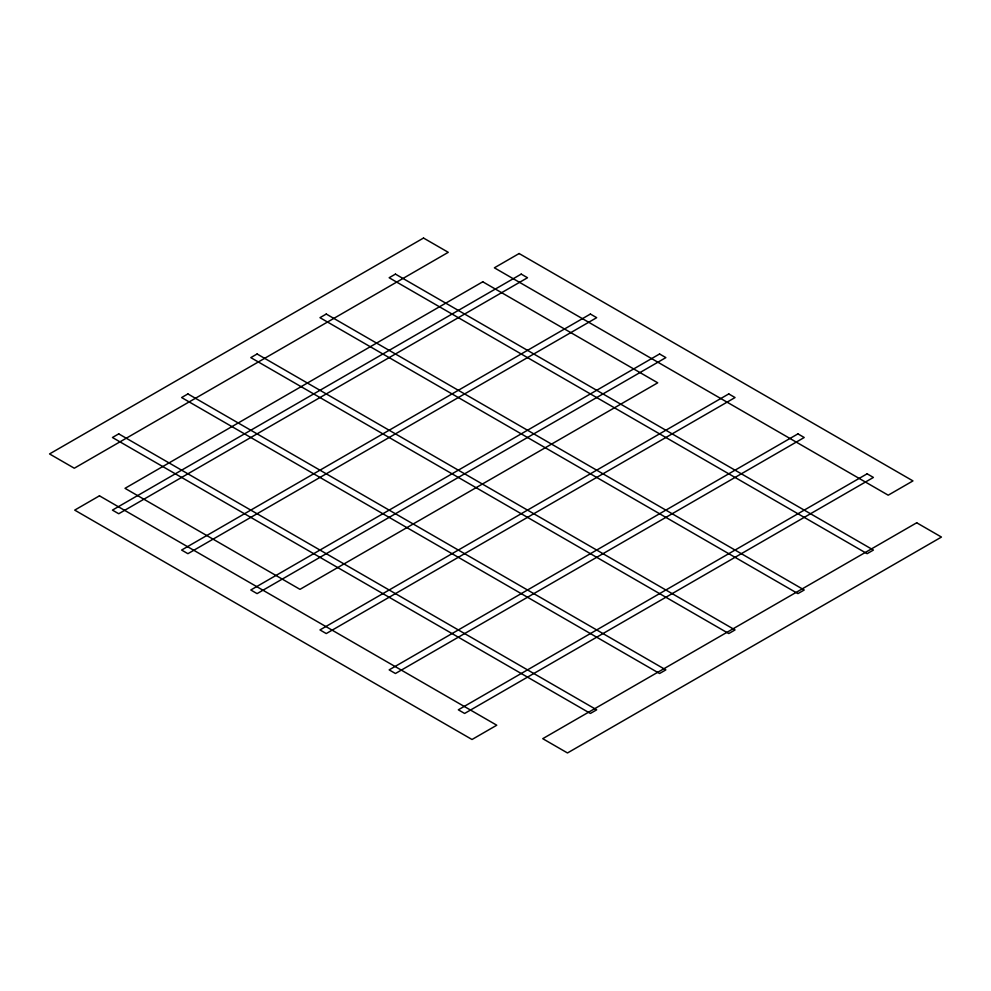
<?xml version="1.0" encoding="UTF-8"?>
<svg xmlns="http://www.w3.org/2000/svg" width="991" height="991" viewBox="0 0 991 991"><rect width="100%" height="100%" fill="white"/><g stroke="black" fill="none" stroke-linecap="round" stroke-linejoin="round"><path stroke-width="1.49" d="M423.516 238.038L49.55 453.94L74.3 468.223L448.266 252.321L423.516 238.038M118.734 433.872L112.441 437.502L590.401 713.446L596.681 709.816L118.734 433.872M187.906 393.923L181.613 397.552L659.572 673.508L665.865 669.879L187.906 393.923M257.09 353.985L250.797 357.615L728.757 633.559L735.049 629.929L257.09 353.985M326.262 314.048L319.969 317.677L797.928 593.621L804.221 589.992L326.262 314.048M395.446 274.111L389.153 277.74L867.113 553.684L873.405 550.055L395.446 274.111M99.459 495.822L74.709 510.117L472.013 739.497L496.764 725.214L99.459 495.822M519.123 253.535L494.373 267.818L888.209 495.19L912.959 480.908L519.123 253.535M482.766 281.791L125.015 488.328L299.988 589.348L657.727 382.811L482.766 281.791M521.216 274.111L112.441 510.117L118.734 513.747L527.509 277.74L521.216 274.111M590.401 314.048L181.613 550.055L187.906 553.684L596.681 317.677L590.401 314.048M659.572 353.985L250.797 589.992L257.09 593.621L665.865 357.615L659.572 353.985M728.757 393.923L319.969 629.929L326.262 633.559L735.049 397.552L728.757 393.923M797.928 433.872L389.153 669.879L395.446 673.508L804.221 437.502L797.928 433.872M867.113 473.809L458.325 709.816L464.618 713.446L873.405 477.439L867.113 473.809M916.7 522.777L542.734 738.679L567.484 752.962L941.45 537.06L916.7 522.777"/></g></svg>
